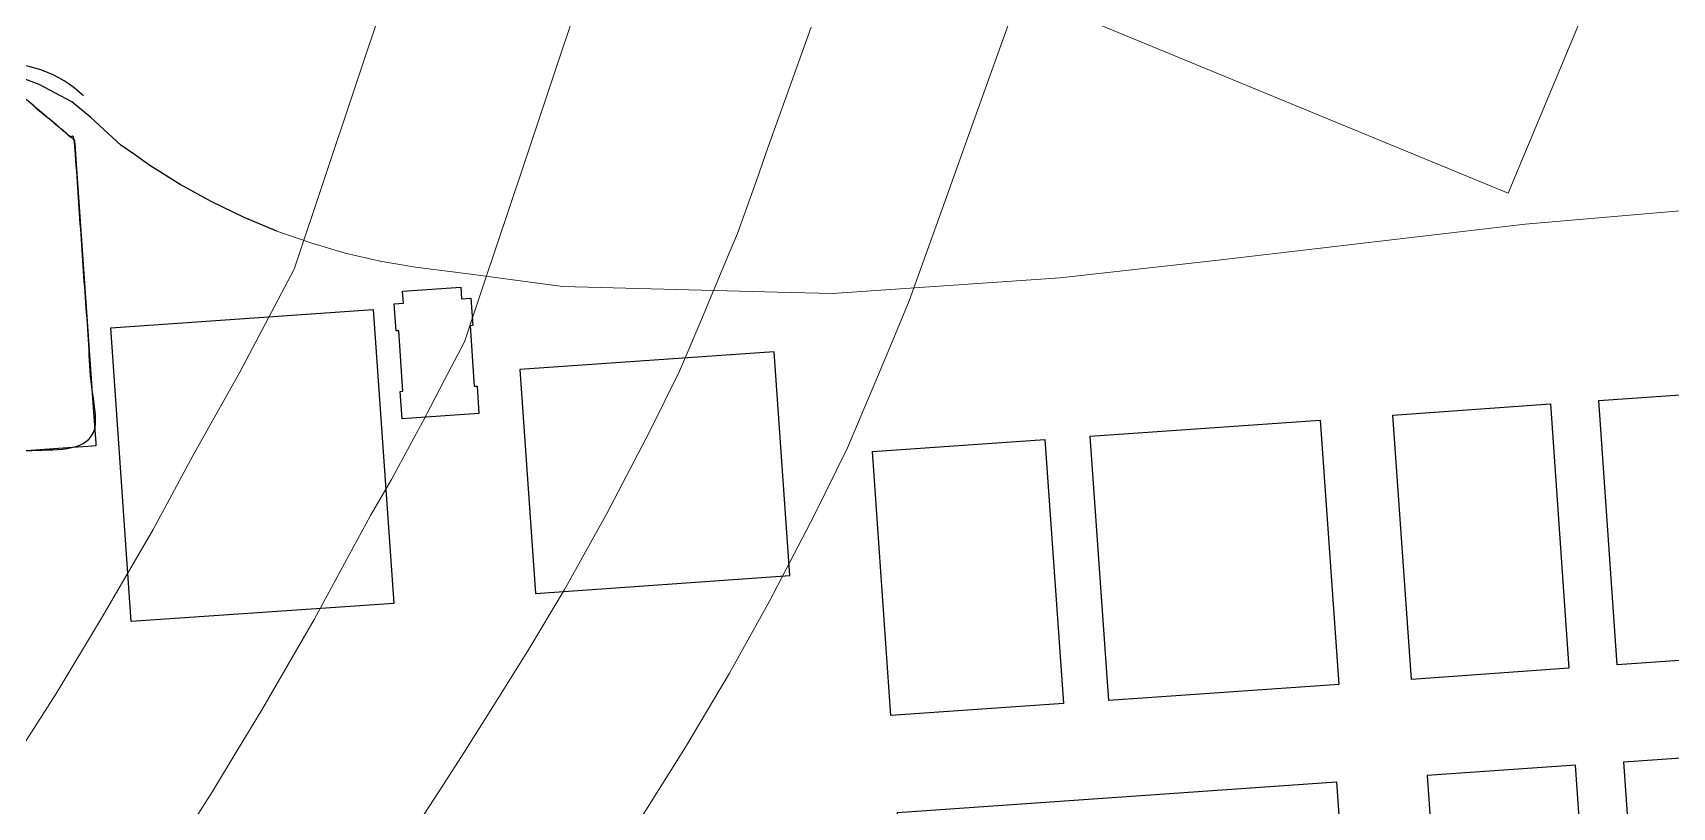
# Model space of a CAD drawing. Header units: millimetres. Extents: x 832508 to 836017, y 816085 to 819654.
# Drawn here: x 834479.3 to 834745.7, y 818075.2 to 818201.1 of the extents above; entities that cross this region are included whole.
import ezdxf

# ---------------------------------------------------------------- set-up
doc = ezdxf.new("R2010")
doc.units = ezdxf.units.MM
doc.header["$LTSCALE"] = 10
doc.linetypes.add('HIDDEN', pattern=[9.525, 6.35, -3.175])
doc.linetypes.add('PHANTOM', pattern=[2.5, 1.25, -0.25, 0.25, -0.25, 0.25, -0.25])
for name, color, linetype in [('BLOCK PLAN BOUNDARY(OFF)', 7, 'Continuous'), ('DLN030_1', 1, 'Continuous'), ('DLN810__', 7, 'Continuous')]:
    doc.layers.add(name, color=color, linetype=linetype)
for name, color, linetype, lineweight in [('DLN_140', 1, 'Continuous', 5), ('DW-TITLE', 7, 'Continuous', 0), ('MMH065__', 7, 'Continuous', 0)]:
    doc.layers.add(name, color=color, linetype=linetype, lineweight=lineweight)
doc.styles.get("Standard").update_dxf_attribs({"font": 'arial.ttf'})
doc.dimstyles.new('ISO-25', dxfattribs={"dimtxt": 2.5, "dimasz": 2.5, "dimexe": 1.25, "dimexo": 0.625, "dimtad": 1, "dimdec": 3, "dimdsep": 46, "dimtxsty": 'Standard', "dimcen": 2.5, "dimadec": 4, "dimazin": 0, "dimtfac": 1, "dimtdec": 3, "dimtmove": 2, "dimatfit": 3, "dimfxl": 0, "dimarcsym": 0})

# ---------------------------------------------------------------- blocks, each defined once
blk = doc.blocks.new('*D29')
at = {"layer": 'Defpoints', "color": 0}
for p in [(834415.7, 817921.93), (834411.59, 817916.81), (834435.92, 817897.31)]:
    blk.add_point(p, dxfattribs=at)
at = {"layer": 'DLN030_1', "color": 0, "linetype": 'Continuous', "lineweight": -2}
for p, q in [((834802.44, 818404.52), (835197.4, 818897.36)), ((834826.77, 818385.02), (835221.72, 818877.86)), ((834440.03, 817902.44), (834415.7, 817921.93))]:
    blk.add_line(p, q, dxfattribs=at)
at = {"layer": 'DLN030_1', "color": 0, "insert": (835796.63, 819620.17), "char_height": 2.5, "attachment_point": 5, "rotation": 321.2916}
blk.add_mtext('30 m', dxfattribs=at)
blk = doc.blocks.new('*D30')
at = {"layer": 'Defpoints', "color": 0}
for p in [(834403.14, 817932), (834399.03, 817926.87), (834411.59, 817916.81)]:
    blk.add_point(p, dxfattribs=at)
at = {"layer": 'DLN030_1', "color": 0, "linetype": 'Continuous', "lineweight": -2}
for p, q in [((834789.88, 818414.59), (835184.84, 818907.42)), ((834802.44, 818404.52), (835197.4, 818897.36)), ((834415.7, 817921.93), (834403.14, 817932))]:
    blk.add_line(p, q, dxfattribs=at)
at = {"layer": 'DLN030_1', "color": 0, "insert": (834410.87, 817928.73), "char_height": 2.5, "attachment_point": 5, "rotation": 321.2916}
blk.add_mtext('AEL TUNNEL', dxfattribs=at)
blk = doc.blocks.new('*D31')
at = {"layer": 'Defpoints', "color": 0}
for p in [(834378.92, 817951.41), (834374.81, 817946.29), (834399.03, 817926.87)]:
    blk.add_point(p, dxfattribs=at)
at = {"layer": 'DLN030_1', "color": 0, "linetype": 'Continuous', "lineweight": -2}
for p, q in [((834765.66, 818434), (835160.61, 818926.84)), ((834789.88, 818414.59), (835184.84, 818907.42)), ((834403.14, 817932), (834378.92, 817951.41))]:
    blk.add_line(p, q, dxfattribs=at)
at = {"layer": 'DLN030_1', "color": 0, "insert": (835759.79, 819649.69), "char_height": 2.5, "attachment_point": 5, "rotation": 321.2916}
blk.add_mtext('30 m', dxfattribs=at)
blk = doc.blocks.new('Key_Plan')
at = {"layer": 'DW-TITLE', "linetype": 'Continuous', "lineweight": 30}
blk.add_lwpolyline([(8.879, -12.146), (8.883, -12.15), (8.883, -12.15), (8.883, -12.15), (8.883, -12.15), (8.883, -12.15), (8.883, -12.15), (8.883, -12.15), (8.883, -12.15), (8.884, -12.15), (8.885, -12.151), (8.885, -12.152), (8.885, -12.152), (8.885, -12.152), (8.885, -12.152), (8.885, -12.152), (8.885, -12.152), (8.886, -12.152), (8.886, -12.152), (8.887, -12.153), (8.888, -12.154), (8.891, -12.157), (8.902, -12.166), (8.925, -12.185), (9.016, -12.262), (9.027, -12.271), (9.033, -12.276), (9.034, -12.277), (9.034, -12.277), (9.034, -12.277), (9.034, -12.277), (9.034, -12.277), (9.034, -12.278), (9.034, -12.278), (9.035, -12.278), (9.035, -12.278), (9.035, -12.278), (9.035, -12.278), (9.035, -12.278), (9.036, -12.279), (9.036, -12.279), (9.036, -12.279), (9.037, -12.279), (9.037, -12.279), (9.037, -12.279), (9.037, -12.279), (9.037, -12.279), (9.037, -12.28), (9.037, -12.28), (9.037, -12.28), (9.039, -12.281), (9.042, -12.284), (9.046, -12.287), (9.049, -12.29), (9.052, -12.293), (9.056, -12.296), (9.059, -12.299), (9.063, -12.301), (9.066, -12.304), (9.069, -12.307), (9.076, -12.313), (9.082, -12.318), (9.089, -12.324), (9.095, -12.329), (9.102, -12.335), (9.108, -12.34), (9.115, -12.346), (9.121, -12.351), (9.127, -12.356), (9.133, -12.361), (9.14, -12.367), (9.146, -12.372), (9.152, -12.377), (9.158, -12.382), (9.164, -12.387), (9.17, -12.392), (9.176, -12.398), (9.182, -12.403), (9.188, -12.408), (9.194, -12.412), (9.2, -12.417), (9.205, -12.422), (9.211, -12.427), (9.217, -12.432), (9.223, -12.437), (9.228, -12.441), (9.234, -12.446), (9.239, -12.451), (9.245, -12.456), (9.25, -12.46), (9.256, -12.465), (9.261, -12.469), (9.267, -12.474), (9.272, -12.478), (9.274, -12.481), (9.275, -12.481), (9.275, -12.481), (9.275, -12.481), (9.275, -12.481), (9.275, -12.481), (9.275, -12.481), (9.275, -12.481), (9.275, -12.483), (9.275, -12.487), (9.276, -12.496), (9.277, -12.515), (9.287, -12.662), (9.452, -15.022), (9.473, -15.317), (9.476, -15.354), (9.477, -15.373), (9.478, -15.382), (9.478, -15.384), (9.478, -15.385), (9.478, -15.385), (9.478, -15.385), (9.478, -15.385), (9.478, -15.385), (9.477, -15.385), (9.477, -15.385), (9.472, -15.386), (9.401, -15.391), (9.257, -15.401), (8.684, -15.441)], dxfattribs=at)
for points in [[(12.39, -13.914), (12.941, -13.876), (12.949, -13.989), (13.038, -13.983), (13.056, -14.242), (13.03, -14.243), (13.07, -14.819), (13.096, -14.817), (13.114, -15.076), (12.386, -15.127), (12.368, -14.868), (12.393, -14.866), (12.353, -14.291), (12.327, -14.293), (12.309, -14.034), (12.398, -14.028), (12.39, -13.914)], [(12.305, -16.881), (9.814, -17.055), (9.619, -14.263), (12.109, -14.088)], [(16.065, -16.618), (15.917, -14.492), (13.503, -14.661), (13.652, -16.787)], [(23.744, -14.955), (25.382, -14.841), (25.557, -17.352), (23.92, -17.466)], [(21.791, -15.092), (23.285, -14.987), (23.46, -17.498), (23.46, -17.498), (21.966, -17.603)], [(18.918, -15.293), (21.101, -15.14), (21.277, -17.651), (19.093, -17.804)], [(16.849, -15.437), (18.487, -15.323), (18.662, -17.834), (17.025, -17.948)], [(23.984, -18.386), (27.92, -18.11), (28.33, -23.971), (24.394, -24.247)], [(22.117, -18.516), (22.291, -21.016), (23.699, -20.917), (23.524, -18.418)]]:
    blk.add_lwpolyline(points, close=True, dxfattribs=at)
blk.add_lwpolyline([(17.089, -18.868), (21.255, -18.576), (21.567, -23.041), (21.182, -23.068), (21.198, -23.295, -1), (17.572, -23.548), (17.556, -23.321), (17.401, -23.332)], format="xyb", close=True, dxfattribs=at)
blk.add_rational_spline([(7.942, -12.001), (7.942, -12.001), (8.267, -11.865), (8.616, -11.92), (8.883, -12.15), (8.884, -12.151), (8.885, -12.151), (8.885, -12.152), (8.935, -12.194), (8.985, -12.236), (9.034, -12.277), (9.035, -12.278), (9.035, -12.278), (9.035, -12.278), (9.036, -12.279), (9.036, -12.279), (9.037, -12.279), (9.126, -12.355), (9.205, -12.422), (9.275, -12.481), (9.342, -13.449), (9.41, -14.417), (9.478, -15.385), (8.537, -15.451), (7.595, -15.517), (6.654, -15.583), (6.871, -15.348), (7.057, -15.089), (7.21, -14.808), (7.345, -14.561), (7.442, -14.297), (7.501, -14.021), (7.583, -13.634), (7.585, -13.238), (7.508, -12.849), (7.507, -12.846), (7.507, -12.843), (7.506, -12.839), (7.533, -12.662), (7.56, -12.485), (7.587, -12.307), (7.652, -12.326), (7.716, -12.345), (7.781, -12.364), (7.806, -12.275), (7.832, -12.187), (7.858, -12.099), (7.869, -12.06), (7.895, -12.028), (7.931, -12.009), (7.934, -12.006), (7.938, -12.003), (7.942, -12.001)], [1, 1, 0.900523501418, 0.900523501418, 1, 1, 1, 1, 1, 1, 1, 1, 1, 1, 1, 1, 1, 1, 1, 1, 1, 1, 1, 1, 1, 1, 0.994890275939, 0.994890275939, 1, 0.993032579035, 0.993032579035, 1, 0.986326861378, 0.986326861378, 1, 1, 1, 1, 1, 1, 1, 1, 1, 1, 1, 1, 1, 0.947963677627, 0.947963677627, 1, 1, 1, 1], degree=3, knots=[0, 0, 0, 0, 0.038462, 0.076923, 0.076923, 0.076923, 0.102564, 0.102564, 0.102564, 0.128205, 0.128205, 0.128205, 0.153846, 0.153846, 0.153846, 0.230769, 0.230769, 0.230769, 0.307692, 0.307692, 0.307692, 0.384615, 0.384615, 0.384615, 0.461538, 0.461538, 0.461538, 0.538462, 0.538462, 0.538462, 0.615385, 0.615385, 0.615385, 0.692308, 0.692308, 0.692308, 0.769231, 0.769231, 0.769231, 0.794872, 0.794872, 0.794872, 0.820513, 0.820513, 0.820513, 0.846154, 0.846154, 0.846154, 0.923077, 0.923077, 0.923077, 1, 1, 1, 1], dxfattribs=at)

msp = doc.modelspace()

# ---------------------------------------------------------------- linework, layer by layer
at = {"layer": 'BLOCK PLAN BOUNDARY(OFF)', "color": 3, "linetype": 'PHANTOM', "ltscale": 0.8}
msp.add_lwpolyline([(834518.9895, 818168.8546), (834513.6289, 818171.0726), (834508.3925, 818173.5981), (834503.2784, 818176.4322), (834498.3496, 818179.5127), (834495.824, 818181.2999), (834493.6061, 818182.8397), (834488.7384, 818187.3377), (834485.6509, 818189.8672), (834480.3337, 818192.6963), (834478.167, 818193.5086)], dxfattribs=at)
at = {"layer": 'DLN810__'}
msp.add_lwpolyline([(834487.5462, 818190.8286), (834486.8101, 818191.5053), (834486.0385, 818192.1412), (834485.2337, 818192.7345), (834484.398, 818193.2835), (834483.5339, 818193.7865), (834482.6438, 818194.2421), (834481.7305, 818194.649), (834480.7964, 818195.0059), (834479.8445, 818195.3118), (834478.8775, 818195.5659)], dxfattribs=at)
at = {"layer": 'DLN_140', "color": 6, "linetype": 'HIDDEN', "ltscale": 2}
for points in [[(834544.33, 818440.899), (834540.0477, 818430.4868), (834494.663, 818320.1357), (834491.2124, 818312.0969), (834489.6396, 818307.3738), (834488.4677, 818300.8877), (834488.2871, 818295.4026), (834489.1234, 818289.4696), (834490.5231, 818284.3008), (834492.9597, 818278.5854), (834497.3595, 818271.9898), (834500.9433, 818268.4025), (834504.2418, 818265.89), (834506.773, 818264.2395), (834509.3042, 818262.589), (834549.5476, 818245.8652), (834521.7889, 818162.669), (834512.9566, 818145.8989), (834505.3504, 818132.403), (834498.8516, 818120.3582), (834490.6453, 818106.1915), (834483.0432, 818093.5667), (834465.4974, 818066.1561)], [(834574.6432, 818067.928), (834585.3407, 818084.9533), (834592.4938, 818096.9841), (834598.9871, 818108.6988), (834606.3013, 818122.7366), (834611.6992, 818133.5992), (834616.7051, 818145.5485), (834618.535, 818149.9164), (834621.7111, 818157.4977), (834627.0576, 818172.4443), (834631.6122, 818185.177), (834639.6863, 818207.749), (834719.0251, 818175.0441), (834829.4362, 818440.899)], [(834578.0054, 818236.3701), (834563.4601, 818192.776), (834559.0756, 818179.6351), (834556.657, 818172.3864), (834552.7226, 818160.5945), (834549.4725, 818150.8536), (834546.2194, 818144.677), (834543.9164, 818140.3042), (834542.6591, 818137.9169), (834540.5933, 818133.9946), (834537.5712, 818128.4657), (834534.1713, 818122.6407), (834525.0383, 818105.7135), (834516.4769, 818090.9339), (834512.5445, 818084.4035), (834508.5315, 818077.7392), (834499.5372, 818063.6879)], [(834542.8997, 818074.0333), (834546.026, 818078.8934), (834549.3261, 818084.0237), (834554.59, 818092.4014), (834559.7427, 818100.6019), (834565.6205, 818110.4879), (834572.5846, 818122.9502), (834579.5633, 818136.3441), (834584.403, 818146.0833), (834587.6591, 818153.8556), (834590.8651, 818161.5084), (834592.4401, 818165.268), (834593.7822, 818168.4919), (834596.8623, 818177.1023), (834598.8104, 818182.5485), (834601.5016, 818190.0721), (834605.7492, 818202.0276)]]:
    msp.add_lwpolyline(points, dxfattribs=at)
at = {"layer": 'DLN_140', "color": 6, "linetype": 'HIDDEN', "ltscale": 200}
msp.add_lwpolyline([(834817.6144, 818178.3426), (834721.7487, 818169.9636), (834671.9064, 818164.1101), (834646.2144, 818161.276), (834609.2482, 818158.6884), (834600.2777, 818158.928), (834565.3816, 818159.8595), (834550.4719, 818161.831), (834541.4768, 818163.0011), (834535.7475, 818163.9869), (834530.0794, 818165.2812), (834524.4724, 818166.9442), (834518.9895, 818168.8546), (834513.6289, 818171.0726), (834508.3925, 818173.5981), (834503.2784, 818176.4322), (834498.3496, 818179.5127), (834495.824, 818181.2999), (834493.6061, 818182.8397), (834488.7384, 818187.3377), (834485.6509, 818189.8672), (834480.3337, 818192.6963), (834478.167, 818193.5086)], dxfattribs=at)
at = {"layer": 'MMH065__', "color": 7, "linetype": 'Continuous', "lineweight": 30, "elevation": 6, "flags": 128}
msp.add_lwpolyline([(834481.1183, 818194.8829), (834480.7964, 818195.0059), (834479.8445, 818195.3118), (834478.8775, 818195.5659), (834477.8981, 818195.7673), (834476.9092, 818195.9155), (834475.9138, 818196.0101), (834474.9148, 818196.0507), (834473.915, 818196.0374), (834472.9174, 818195.97), (834471.9249, 818195.8488), (834470.9404, 818195.6742), (834469.9667, 818195.4466), (834469.0068, 818195.1668), (834468.0634, 818194.8355), (834467.1393, 818194.4538), (834466.2371, 818194.0226), (834465.3596, 818193.5434), (834464.5092, 818193.0174), (834463.6885, 818192.4463), (834463.4287, 818192.2438)], dxfattribs=at)

# ---------------------------------------------------------------- block references
at = {"xscale": 17.11398530192622, "yscale": 17.11398530192622, "zscale": 17.11398530192622}
msp.add_blockref('Key_Plan', (834327.3597, 818397.2368), dxfattribs=at)

# ---------------------------------------------------------------- dimensions: what is measured, and where the dimension line sits
at = {"layer": 'DLN030_1'}
dim = msp.add_linear_dim(base=(834378.9168, 817951.4122), p1=(834399.0308, 817926.8731), p2=(834374.808, 817946.2851), angle=321.291636, text='30 m', dimstyle='ISO-25', override={"dimscale": 1000, "dimtxt": 0.0025, "dimasz": 0.0015, "dimfxl": 15, "dimarcsym": 2}, dxfattribs=at)
dim.commit()
dim.dimension.update_dxf_attribs({"geometry": '*D31', "text_midpoint": (835759.7945, 819649.6947)})
dim = msp.add_aligned_dim(p1=(834435.9183, 817897.3118), p2=(834411.5932, 817916.8058), distance=-6.5703, text='30 m', dimstyle='ISO-25', override={"dimscale": 1000, "dimtxt": 0.0025, "dimasz": 0.0015, "dimfxl": 15, "dimarcsym": 2}, dxfattribs=at)
dim.commit()
dim.dimension.update_dxf_attribs({"geometry": '*D29', "text_midpoint": (835796.6308, 819620.1744)})
dim = msp.add_linear_dim(base=(834403.1396, 817932.0002), p1=(834411.5932, 817916.8058), p2=(834399.0308, 817926.8731), angle=321.291636, text='AEL TUNNEL', dimstyle='ISO-25', override={"dimscale": 1000, "dimtxt": 0.0025, "dimasz": 0.0015, "dimfxl": 15, "dimarcsym": 2}, dxfattribs=at)
dim.commit()
dim.dimension.update_dxf_attribs({"geometry": '*D30', "text_midpoint": (834410.8653, 817928.7331), "dimtype": 160})

doc.saveas('drawing.dxf')
